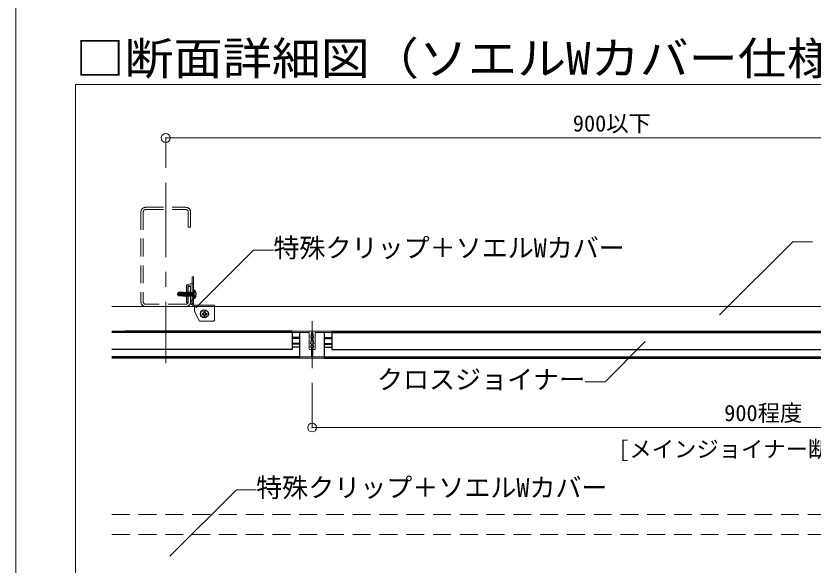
# Model space of a CAD drawing. Units: millimetres on the paper, enlarged 10 times, with parts at other scales. Extents: x -5334 to 1950, y -1347 to 20312.
# Drawn here: x -1950 to -1414, y -977 to -607 of the extents above; entities that cross this region are included whole.
import ezdxf
from ezdxf.enums import TextEntityAlignment as Align

# ---------------------------------------------------------------- set-up
doc = ezdxf.new("R2010")
doc.units = ezdxf.units.MM
doc.header["$LTSCALE"] = 10
doc.header["$PDMODE"] = 32
doc.header["$PDSIZE"] = 6
for name, pattern in [('CHAIN1', [8, 5, -1, 1, -1]), ('DASHED1', [1.8, 1.2, -0.6]), ('LONG_DASHED1', [7, 6, -1])]:
    doc.linetypes.add(name, pattern=pattern)
for name, color, linetype, lineweight in [('3-0_中心線', 4, 'CHAIN1', 9), ('3-1_吊り材', 7, 'Continuous', 18), ('3-2_野縁受け', 3, 'Continuous', 18), ('3-3_野縁', 2, 'Continuous', 25), ('3-5_寸法', 4, 'Continuous', 9), ('3-6_文字', 7, 'Continuous', 18), ('3-9_躯体他', 4, 'DASHED1', 9), ('3-B_補強金具・金具・その他', 3, 'Continuous', 18), ('3-C_ビス・アンカーボルト・強調図形', 2, 'Continuous', 25), ('F-3_野縁', 3, 'Continuous', 18), ('F-6_文字', 7, 'Continuous', 18)]:
    doc.layers.add(name, color=color, linetype=linetype, lineweight=lineweight)
doc.styles.add('ＭＳ ゴシック', font='')
doc.styles.get('ＭＳ ゴシック').set_extended_font_data('MS Gothic')

msp = doc.modelspace()

# ---------------------------------------------------------------- linework, layer by layer
at = {"layer": '3-0_中心線'}
for p, q in [((-1849.27, -719.51), (-1849.27, -840.74)), ((-1750.83, -812.67), (-1750.83, -844.14))]:
    msp.add_line(p, q, dxfattribs=at)
at = {"layer": '3-1_吊り材'}
for p, q in [((-1885.5, -802.67), (-1010.17, -802.67)), ((-1885.5, -819.34), (-1010.17, -819.34))]:
    msp.add_line(p, q, dxfattribs=at)
at = {"layer": '3-2_野縁受け'}
for p, q in [((-1737.5, -819.34), (-1764.17, -819.34)), ((-1764.17, -819.34), (-1764.17, -820.14)), ((-1737.5, -819.34), (-1737.5, -820.14)), ((-1752.83, -820.14), (-1764.17, -820.14)), ((-1752.83, -820.14), (-1752.83, -831.67)), ((-1751.86, -827.64), (-1751.23, -824.14)), ((-1751.25, -820.14), (-1751.82, -823.68)), ((-1751.82, -823.68), (-1751.23, -824.14)), ((-1751.23, -820.14), (-1750.41, -820.14)), ((-1749.84, -823.68), (-1750.43, -824.14)), ((-1749.8, -827.64), (-1750.43, -824.14)), ((-1750.41, -820.14), (-1749.84, -823.68)), ((-1748.83, -820.14), (-1748.83, -831.67)), ((-1737.5, -820.14), (-1748.83, -820.14)), ((-1752, -830.14), (-1751.23, -828.14)), ((-1752, -830.14), (-1751.23, -830.14)), ((-1751.86, -827.64), (-1751.23, -828.14)), ((-1751.23, -830.14), (-1751.23, -836.67)), ((-1749.8, -827.64), (-1750.43, -828.14)), ((-1751.23, -831.67), (-1752.83, -831.67)), ((-1750.43, -831.67), (-1748.83, -831.67)), ((-1759.17, -836.67), (-1751.23, -836.67)), ((-1750.43, -836.67), (-1742.5, -836.67)), ((-1742.5, -836.67), (-1742.5, -837.47))]:
    msp.add_line(p, q, dxfattribs=at)
for points in [[(-1750.43, -836.67), (-1750.43, -830.14), (-1749.67, -830.14), (-1750.43, -828.14)], [(-1759.17, -836.67), (-1759.17, -837.47), (-1742.5, -837.47)]]:
    msp.add_lwpolyline(points, dxfattribs=at)
at = {"layer": '3-3_野縁'}
for p, q in [((-1764.17, -819.34), (-1876.67, -819.34)), ((-1737.5, -819.34), (-1164.17, -819.34)), ((-1764.17, -820.14), (-1885.5, -820.14)), ((-1764.17, -820.14), (-1764.17, -831.67)), ((-1759.17, -823.68), (-1764.17, -823.68)), ((-1759.17, -824.14), (-1764.17, -824.14)), ((-1759.17, -837.47), (-1759.17, -820.14)), ((-1742.5, -837.47), (-1742.5, -820.14)), ((-1742.5, -823.68), (-1737.5, -823.68)), ((-1742.5, -824.14), (-1737.5, -824.14)), ((-1737.5, -820.14), (-1737.5, -831.67)), ((-1737.5, -820.14), (-1164.17, -820.14)), ((-1759.17, -827.64), (-1764.17, -827.64)), ((-1759.17, -828.14), (-1764.17, -828.14)), ((-1759.17, -830.14), (-1764.17, -830.14)), ((-1742.5, -827.64), (-1737.5, -827.64)), ((-1742.5, -828.14), (-1737.5, -828.14)), ((-1742.5, -830.14), (-1737.5, -830.14)), ((-1764.17, -831.67), (-1885.5, -831.67)), ((-1737.5, -831.67), (-1164.17, -831.67)), ((-1759.17, -836.67), (-1885.5, -836.67)), ((-1759.17, -837.47), (-1885.5, -837.47)), ((-1742.5, -836.67), (-1159.17, -836.67)), ((-1742.5, -837.47), (-1159.17, -837.47))]:
    msp.add_line(p, q, dxfattribs=at)
at = {"layer": '3-5_寸法'}
for p, q in [((-1849.27, -689.34), (-1249.27, -689.34)), ((-1849.27, -689.34), (-1849.27, -709.34)), ((-1750.83, -884.14), (-1750.83, -854.14)), ((-1750.83, -884.14), (-1150.83, -884.14))]:
    msp.add_line(p, q, dxfattribs=at)
at = {"layer": '3-5_寸法', "color": 7}
for p in [(-1849.27, -689.34), (-1750.83, -884.14)]:
    msp.add_point(p, dxfattribs=at)
at = {"layer": '3-6_文字'}
for p, q in [((-1427.69, -759.18), (-1476.92, -808.4)), ((-1427.69, -759.18), (-1414.36, -759.18)), ((-1790.17, -764.77), (-1828.99, -803.59)), ((-1790.17, -764.77), (-1776.84, -764.77)), ((-1553.91, -853.3), (-1526.88, -826.27)), ((-1553.91, -853.3), (-1567.24, -853.3)), ((-1801.8, -926), (-1846.43, -970.63)), ((-1801.8, -926), (-1788.47, -926))]:
    msp.add_line(p, q, dxfattribs=at)
at = {"layer": '3-9_躯体他'}
for p, q in [((-1865.93, -739.07), (-1865.93, -799.61)), ((-1864.4, -739.07), (-1864.4, -799.61)), ((-1862.87, -736.01), (-1835.67, -736.01)), ((-1862.87, -737.54), (-1835.8, -737.54)), ((-1834.13, -739.07), (-1834.13, -749.34)), ((-1832.6, -739.07), (-1832.6, -749.34)), ((-1834.27, -749.34), (-1832.6, -749.34)), ((-1834.13, -799.61), (-1834.13, -789.34)), ((-1834.13, -789.34), (-1832.6, -789.34)), ((-1832.6, -799.61), (-1832.6, -789.34)), ((-1835.67, -801.14), (-1862.87, -801.14)), ((-1862.87, -802.67), (-1835.67, -802.67)), ((-1885.5, -942.68), (-1010.17, -942.68)), ((-1885.5, -956.02), (-1010.17, -956.02))]:
    msp.add_line(p, q, dxfattribs=at)
for centre, radius, start, end in [((-1862.87, -739.07), 3.07, 90, 180), ((-1862.87, -739.07), 1.53, 90, 180), ((-1835.67, -739.07), 3.07, 0, 90), ((-1835.67, -739.07), 1.53, 0, 90), ((-1862.87, -799.61), 3.07, 180, 270), ((-1862.87, -799.61), 1.53, 180, 270), ((-1835.67, -799.61), 3.07, 270, 0), ((-1835.67, -799.61), 1.53, 270, 0)]:
    msp.add_arc(centre, radius, start, end, dxfattribs=at)
at = {"layer": '3-B_補強金具・金具・その他'}
for p, q in [((-1831.52, -782.67), (-1830.72, -782.67)), ((-1830.72, -800.94), (-1830.72, -782.67)), ((-1835.32, -788.68), (-1835.32, -800.01)), ((-1831.38, -788.13), (-1834.52, -788.68)), ((-1834.52, -800.01), (-1834.52, -788.68)), ((-1831.52, -801.57), (-1831.52, -788.15)), ((-1834.52, -800.01), (-1835.32, -800.01)), ((-1831.52, -801.87), (-1831.52, -801.57)), ((-1830.72, -798.81), (-1830.72, -800.94)), ((-1829.92, -802.67), (-1830.72, -802.67)), ((-1829.92, -806.01), (-1829.92, -801.87)), ((-1816.59, -812.01), (-1816.59, -801.87)), ((-1829.92, -806.01), (-1826.59, -812.67)), ((-1817.25, -812.67), (-1826.59, -812.67)), ((-1816.59, -812.01), (-1817.25, -812.67))]:
    msp.add_line(p, q, dxfattribs=at)
at = {"layer": '3-B_補強金具・金具・その他', "linetype": 'DASHED1'}
for p, q in [((-1831.52, -787.34), (-1830.72, -787.34)), ((-1830.72, -794.51), (-1831.52, -794.51)), ((-1830.72, -797.51), (-1831.52, -797.51)), ((-1829.92, -802.67), (-1816.59, -802.67))]:
    msp.add_line(p, q, dxfattribs=at)
at = {"layer": '3-B_補強金具・金具・その他'}
for points in [[(-1834.66, -787.89), (-1831.52, -787.34), (-1831.52, -782.67)], [(-1830.72, -800.94), (-1830.72, -801.87), (-1816.59, -801.87)]]:
    msp.add_lwpolyline(points, dxfattribs=at)
for centre, radius, start, end in [((-1831.52, -787.34), 0.8, 279.9506, 0), ((-1834.52, -788.68), 0.8, 99.9506, 180), ((-1830.72, -799.87), 1.88, 115.209, 244.791), ((-1830.72, -801.87), 0.8, 180, 270)]:
    msp.add_arc(centre, radius, start, end, dxfattribs=at)
at = {"layer": '3-B_補強金具・金具・その他', "linetype": 'DASHED1'}
msp.add_arc((-1830.72, -799.87), 1.07, 90, 270, dxfattribs=at)
at = {"layer": '3-C_ビス・アンカーボルト・強調図形'}
for p, q in [((-1836.92, -793.11), (-1836.99, -793.11)), ((-1836.69, -794.52), (-1836.92, -793.11)), ((-1836.92, -793.11), (-1836.69, -793.51)), ((-1835.98, -793.11), (-1836.05, -793.11)), ((-1835.51, -795.91), (-1835.98, -793.11)), ((-1835.98, -793.11), (-1835.75, -793.51)), ((-1835.04, -793.11), (-1835.11, -793.11)), ((-1834.57, -795.91), (-1835.04, -793.11)), ((-1835.04, -793.11), (-1834.81, -793.51)), ((-1834.1, -793.11), (-1834.17, -793.11)), ((-1833.6, -795.84), (-1834.1, -793.11)), ((-1834.1, -793.11), (-1833.87, -793.51)), ((-1833.16, -793.11), (-1833.23, -793.11)), ((-1832.66, -795.84), (-1833.16, -793.11)), ((-1833.16, -793.11), (-1832.93, -793.51)), ((-1832.21, -793.11), (-1832.28, -793.11)), ((-1831.71, -795.84), (-1832.21, -793.11)), ((-1832.21, -793.11), (-1831.98, -793.51)), ((-1831.34, -793.11), (-1831.57, -793.51)), ((-1831.27, -793.11), (-1831.34, -793.11)), ((-1831.25, -793.62), (-1831.34, -793.11)), ((-1831.27, -793.11), (-1831.25, -793.14)), ((-1831.25, -793.2), (-1831.27, -793.11)), ((-1831.25, -795.69), (-1831.25, -793.14)), ((-1830.72, -793.11), (-1830.93, -793.32)), ((-1830.39, -791.84), (-1830.19, -791.84)), ((-1830.39, -791.84), (-1830.39, -797.17)), ((-1841.09, -794.44), (-1841.39, -794.51)), ((-1841.05, -794.56), (-1841.39, -794.51)), ((-1841.39, -794.51), (-1841.33, -794.75)), ((-1841.33, -794.75), (-1841.05, -794.56)), ((-1841.33, -794.75), (-1840.71, -795.64)), ((-1840.12, -795.11), (-1841.05, -794.56)), ((-1841.05, -794.56), (-1840.53, -795.31)), ((-1838.05, -793.37), (-1840.71, -793.37)), ((-1840.55, -793.54), (-1840.71, -793.37)), ((-1840.53, -795.31), (-1840.71, -795.64)), ((-1838.05, -795.64), (-1840.71, -795.64)), ((-1840.52, -794.03), (-1840.55, -794.08)), ((-1840.53, -795.31), (-1837.72, -795.31)), ((-1840.45, -794.54), (-1840.28, -794.64)), ((-1840.28, -794.64), (-1836.77, -794.64)), ((-1840.12, -795.11), (-1837.72, -795.11)), ((-1840.02, -793.77), (-1838.05, -793.77)), ((-1837.76, -793.29), (-1838.05, -793.37)), ((-1838.05, -794.29), (-1838.05, -793.37)), ((-1837.9, -794.19), (-1838.05, -793.55)), ((-1838.05, -793.97), (-1837.97, -794.31)), ((-1838.05, -794.29), (-1836.19, -794.79)), ((-1838.05, -795.45), (-1837.71, -795.43)), ((-1838.05, -795.64), (-1838.05, -795.45)), ((-1837.69, -795.51), (-1838.05, -795.51)), ((-1837.9, -794.19), (-1837.97, -794.31)), ((-1837.9, -794.19), (-1837.6, -794.28)), ((-1837.6, -794.28), (-1837.76, -793.29)), ((-1837.76, -793.29), (-1837.63, -793.51)), ((-1837.72, -794.38), (-1837.72, -795.43)), ((-1837.64, -795.29), (-1837.71, -795.43)), ((-1837.71, -795.43), (-1837.69, -795.51)), ((-1837.53, -795.79), (-1837.69, -795.51)), ((-1837.64, -795.29), (-1837.44, -795.28)), ((-1837.53, -795.79), (-1837.64, -795.29)), ((-1837.22, -793.51), (-1837.63, -793.51)), ((-1837.41, -794.47), (-1837.63, -793.51)), ((-1837.41, -794.47), (-1837.6, -794.28)), ((-1837.35, -795.84), (-1837.53, -795.79)), ((-1837.35, -795.84), (-1837.44, -795.28)), ((-1837.19, -795.4), (-1837.44, -795.28)), ((-1837.35, -795.84), (-1837.16, -795.51)), ((-1837.22, -793.51), (-1836.97, -794.58)), ((-1837.19, -795.4), (-1836.78, -795.38)), ((-1837.16, -795.51), (-1837.19, -795.4)), ((-1836.75, -795.51), (-1837.16, -795.51)), ((-1836.76, -794.51), (-1836.97, -794.58)), ((-1836.63, -795.24), (-1836.78, -795.38)), ((-1836.78, -795.38), (-1836.75, -795.51)), ((-1836.76, -794.5), (-1836.69, -794.52)), ((-1836.52, -795.91), (-1836.75, -795.51)), ((-1836.28, -793.51), (-1836.69, -793.51)), ((-1836.4, -794.74), (-1836.69, -793.51)), ((-1836.4, -794.74), (-1836.69, -794.52)), ((-1836.63, -795.24), (-1836.57, -795.23)), ((-1836.52, -795.91), (-1836.63, -795.24)), ((-1836.45, -795.91), (-1836.57, -795.23)), ((-1836.26, -795.35), (-1836.57, -795.23)), ((-1836.45, -795.91), (-1836.52, -795.91)), ((-1836.45, -795.91), (-1836.22, -795.51)), ((-1836.28, -793.51), (-1835.81, -795.51)), ((-1836.26, -795.35), (-1836.1, -795.34)), ((-1836.22, -795.51), (-1836.26, -795.35)), ((-1835.81, -795.51), (-1836.22, -795.51)), ((-1835.58, -795.91), (-1835.81, -795.51)), ((-1835.34, -793.51), (-1835.75, -793.51)), ((-1835.28, -795.51), (-1835.75, -793.51)), ((-1835.51, -795.91), (-1835.58, -795.91)), ((-1835.51, -795.91), (-1835.28, -795.51)), ((-1835.34, -793.51), (-1834.87, -795.51)), ((-1834.87, -795.51), (-1835.28, -795.51)), ((-1834.64, -795.91), (-1834.87, -795.51)), ((-1834.34, -795.51), (-1834.81, -793.51)), ((-1834.4, -793.51), (-1834.81, -793.51)), ((-1834.57, -795.91), (-1834.64, -795.91)), ((-1834.57, -795.91), (-1834.34, -795.51)), ((-1834.4, -793.51), (-1833.93, -795.51)), ((-1833.93, -795.51), (-1834.34, -795.51)), ((-1833.72, -795.87), (-1833.93, -795.51)), ((-1833.42, -795.54), (-1833.87, -793.51)), ((-1833.6, -795.84), (-1833.72, -795.87)), ((-1833.6, -795.84), (-1833.42, -795.54)), ((-1833.46, -793.51), (-1832.99, -795.51)), ((-1832.99, -795.51), (-1833.42, -795.51)), ((-1832.78, -795.87), (-1832.99, -795.51)), ((-1832.48, -795.54), (-1832.93, -793.51)), ((-1832.66, -795.84), (-1832.78, -795.87)), ((-1832.66, -795.84), (-1832.48, -795.54)), ((-1832.51, -793.51), (-1832.04, -795.51)), ((-1832.04, -795.51), (-1832.48, -795.51)), ((-1831.83, -795.87), (-1832.04, -795.51)), ((-1831.53, -795.54), (-1831.98, -793.51)), ((-1831.71, -795.84), (-1831.83, -795.87)), ((-1831.71, -795.84), (-1831.53, -795.54)), ((-1831.57, -793.51), (-1831.25, -794.85)), ((-1831.25, -795.51), (-1831.53, -795.51)), ((-1831.25, -793.33), (-1830.93, -793.32)), ((-1831.25, -795.69), (-1830.93, -795.69)), ((-1830.93, -795.69), (-1830.93, -793.32)), ((-1830.72, -795.91), (-1830.93, -795.69)), ((-1824.79, -807.34), (-1823.92, -807.34)), ((-1824.79, -807.34), (-1824.79, -808.01)), ((-1824.79, -808.01), (-1823.92, -808.01)), ((-1823.59, -806.14), (-1822.92, -806.14)), ((-1823.59, -806.14), (-1823.59, -807.01)), ((-1823.59, -808.34), (-1823.59, -809.21)), ((-1823.59, -809.21), (-1822.92, -809.21)), ((-1822.92, -806.14), (-1822.92, -807.01)), ((-1822.92, -808.34), (-1822.92, -809.21)), ((-1822.59, -807.34), (-1821.72, -807.34)), ((-1822.59, -808.01), (-1821.72, -808.01)), ((-1821.72, -807.34), (-1821.72, -808.01))]:
    msp.add_line(p, q, dxfattribs=at)
at = {"layer": '3-C_ビス・アンカーボルト・強調図形', "linetype": 'LONG_DASHED1'}
for p, q in [((-1829.13, -792.97), (-1830.68, -793.74)), ((-1831.08, -794.51), (-1830.68, -793.74)), ((-1831.08, -794.51), (-1830.68, -795.27)), ((-1829.13, -796.04), (-1830.68, -795.27))]:
    msp.add_line(p, q, dxfattribs=at)
at = {"layer": '3-C_ビス・アンカーボルト・強調図形'}
for points in [[(-1836.76, -794.51), (-1836.99, -793.11), (-1837.22, -793.51)], [(-1835.58, -795.91), (-1836.05, -793.11), (-1836.28, -793.51)], [(-1834.64, -795.91), (-1835.11, -793.11), (-1835.34, -793.51)], [(-1833.72, -795.87), (-1834.17, -793.11), (-1834.4, -793.51)], [(-1832.78, -795.87), (-1833.23, -793.11), (-1833.46, -793.51)], [(-1831.83, -795.87), (-1832.28, -793.11), (-1832.51, -793.51)], [(-1840.71, -793.37), (-1841.33, -794.27), (-1841.39, -794.51)], [(-1833.45, -793.48), (-1833.86, -793.51), (-1833.87, -793.51)], [(-1832.51, -793.48), (-1832.92, -793.51), (-1832.93, -793.51)], [(-1831.55, -793.48), (-1831.97, -793.51), (-1831.98, -793.51)]]:
    msp.add_lwpolyline(points, dxfattribs=at)
msp.add_circle((-1823.25, -807.67), 2.67, dxfattribs=at)
for centre, radius, start, end in [((-1830.39, -792.17), 0.333, 90, 180), ((-1830.19, -792.64), 0.8, 31.8908, 90), ((-1833.19, -794.51), 4.33, 328.1092, 31.8908), ((-1841.29, -793.57), 0.896, 282.5, 325), ((-1840.9, -795.32), 0.896, 60, 102.5), ((-1840.29, -794.26), 0.319, 145, 240), ((-1840.02, -793.04), 0.732, 222.8457, 270), ((-1840.84, -793.81), 0.396, 325, 42.8457), ((-1840.02, -794.39), 0.614, 90, 145), ((-1836.55, -795.14), 0.5, 336.0793, 43.5446), ((-1830.39, -796.84), 0.333, 180, 270), ((-1830.19, -796.37), 0.8, 270, 328.1092), ((-1823.92, -807.01), 0.333, 270, 0), ((-1823.92, -808.34), 0.333, 0, 90), ((-1822.59, -807.01), 0.333, 180, 270), ((-1822.59, -808.34), 0.333, 90, 180)]:
    msp.add_arc(centre, radius, start, end, dxfattribs=at)
at = {"layer": 'F-3_野縁'}
for p, q in [((-1950, 1325), (-1950, -1325)), ((-985, -653.4), (-1910, -653.4)), ((-1910, -653.4), (-1910, -1125))]:
    msp.add_line(p, q, dxfattribs=at)

# ---------------------------------------------------------------- texts
at = {"layer": '3-5_寸法', "style": 'ＭＳ ゴシック'}
for s, p in [('900以下', (-1575.52, -688.34)), ('900程度', (-1473.75, -883.14))]:
    msp.add_text(s, height=11, dxfattribs=at).set_placement(p, align=Align.BOTTOM_LEFT)
at = {"layer": '3-6_文字', "style": 'ＭＳ ゴシック'}
for s, height, p in [('特殊クリップ＋ソエルWカバー', 12.83, (-1776.84, -773.52)), ('クロスジョイナー', 12.83, (-1707.24, -862.05)), ('[メインジョイナー断面方向]', 11, (-1545, -907.47)), ('特殊クリップ＋ソエルWカバー', 12.83, (-1788.47, -934.75))]:
    msp.add_text(s, height=height, dxfattribs=at).set_placement(p, align=Align.BOTTOM_LEFT)
at = {"layer": 'F-6_文字', "style": 'ＭＳ ゴシック', "width": 1.1}
msp.add_text('□断面詳細図（ソエルWカバー仕様）', height=21.99, dxfattribs=at).set_placement((-1910, -653.4), align=Align.BOTTOM_LEFT)

doc.saveas('drawing.dxf')
